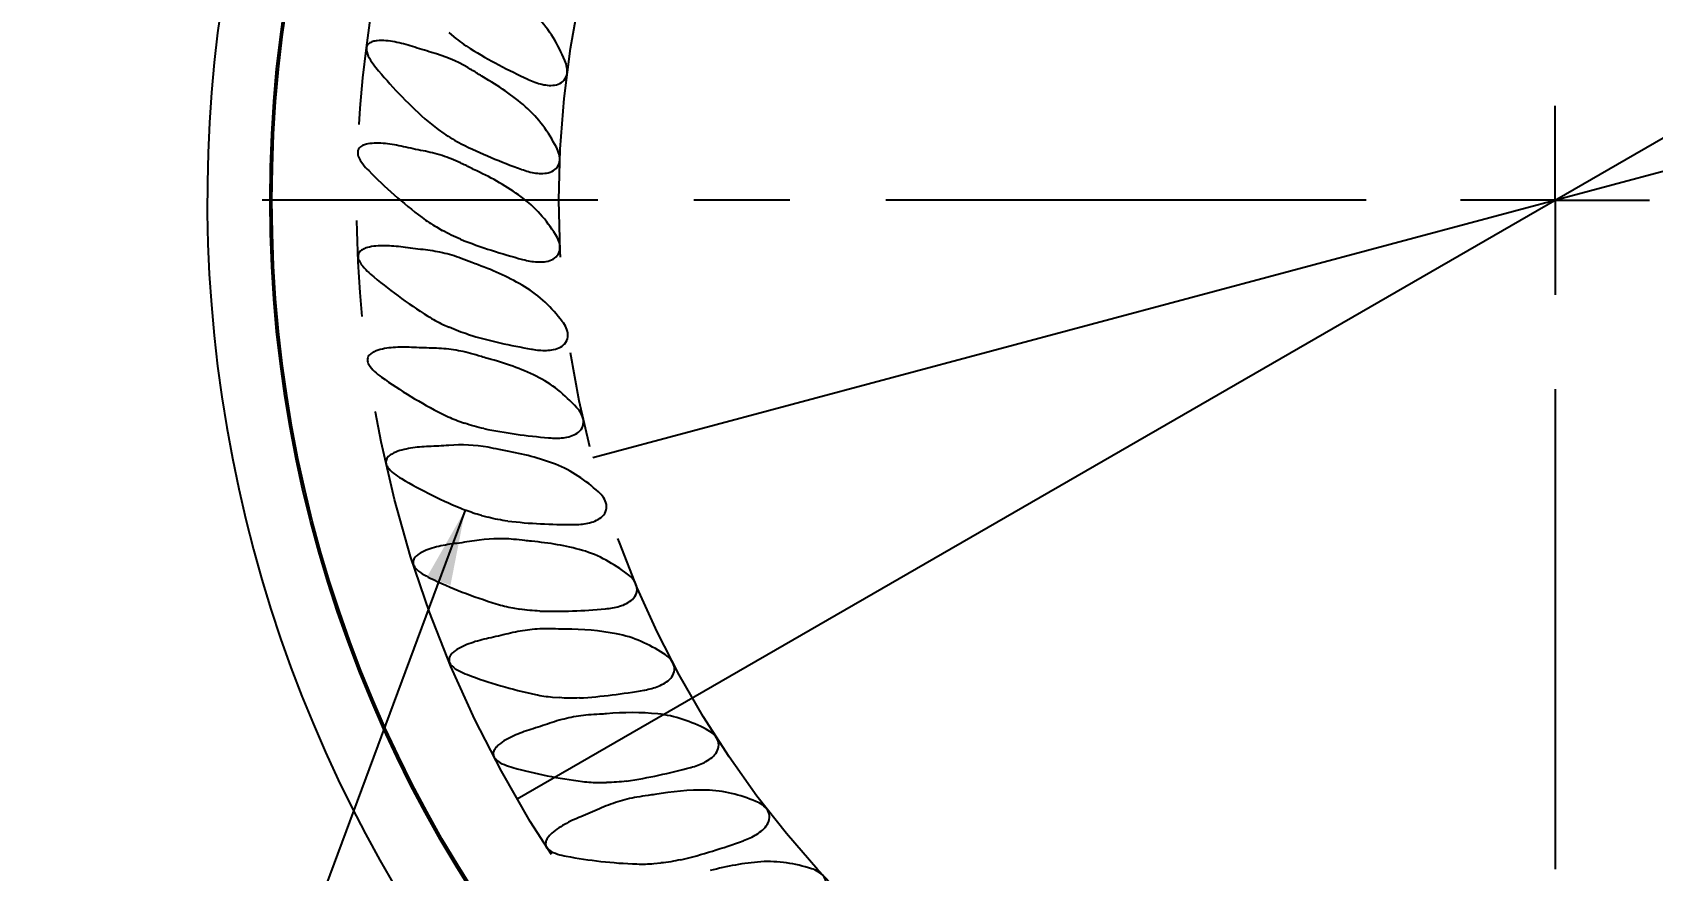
# Model space of a CAD drawing. Header units: millimetres. Extents: x 10 to 412, y 8 to 584.
# Drawn here: x 287.42 to 330.28, y 236.23 to 258.41 of the extents above; entities that cross this region are included whole.
import ezdxf

# ---------------------------------------------------------------- set-up
doc = ezdxf.new("R2010")
doc.units = ezdxf.units.MM
doc.linetypes.add('CENTERX2', pattern=[20.32, 12.7, -2.54, 2.54, -2.54])
for name, color, linetype in [('CENTERLINE', 4, 'CENTERX2'), ('DIMENSIONS', 2, 'Continuous'), ('TEXT', 2, 'Continuous')]:
    doc.layers.add(name, color=color, linetype=linetype)
doc.layers.add('OUTLINE', color=7, linetype='Continuous', lineweight=25)
doc.styles.add('SLDTEXTSTYLE0', font='TXT', dxfattribs={"width": 0.75})
doc.dimstyles.new('SLDDIMSTYLE1', dxfattribs={"dimtxt": 3.5, "dimasz": 2, "dimexe": 0, "dimexo": 0.0625, "dimgap": 0.875, "dimtad": 1, "dimrnd": 1e-09, "dimzin": 12, "dimdsep": 46, "dimtxsty": 'SLDTEXTSTYLE0', "dimsah": 1, "dimcen": 0, "dimadec": 0, "dimazin": 3, "dimtfac": 1, "dimtofl": 0, "dimtmove": 0, "dimatfit": 3, "dimfxl": 0, "dimfrac": 2, "dimtolj": 1, "dimtzin": 12, "dimarcsym": 0})
doc.dimstyles.new('SLDDIMSTYLE12', dxfattribs={"dimtxt": 0.18, "dimasz": 2, "dimexe": 0, "dimexo": 0.0625, "dimgap": 0, "dimtad": 0, "dimtih": 1, "dimtoh": 1, "dimdec": 0, "dimrnd": 1e-09, "dimzin": 0, "dimdsep": 46, "dimtxsty": 'Standard', "dimsah": 1, "dimcen": 0.09, "dimadec": 0, "dimazin": 0, "dimtfac": 2, "dimtdec": 0, "dimtofl": 0, "dimtmove": 0, "dimatfit": 3, "dimfxl": 0, "dimfrac": 2, "dimtolj": 1, "dimtzin": 0, "dimarcsym": 0})
doc.dimstyles.new('SLDDIMSTYLE13', dxfattribs={"dimtxt": 3.5, "dimasz": 2, "dimexe": 0, "dimexo": 0.0625, "dimgap": 0.875, "dimtad": 1, "dimrnd": 1e-09, "dimzin": 12, "dimdsep": 46, "dimtxsty": 'SLDTEXTSTYLE0', "dimblk1": 'NONE', "dimsah": 1, "dimcen": 0, "dimadec": 0, "dimazin": 3, "dimtfac": 1, "dimtmove": 0, "dimatfit": 3, "dimldrblk": 'NONE', "dimfxl": 0, "dimfrac": 2, "dimtolj": 1, "dimtzin": 12, "dimarcsym": 0})
doc.dimstyles.new('SLDDIMSTYLE14', dxfattribs={"dimtxt": 3.5, "dimasz": 2, "dimexe": 0, "dimexo": 0.0625, "dimgap": 0.875, "dimtad": 1, "dimdec": 4, "dimzin": 12, "dimdsep": 46, "dimtxsty": 'SLDTEXTSTYLE0', "dimsah": 1, "dimcen": 0.09, "dimadec": 0, "dimazin": 3, "dimtfac": 1, "dimtdec": 0, "dimtofl": 0, "dimtmove": 0, "dimatfit": 3, "dimfxl": 0, "dimfrac": 2, "dimtolj": 1, "dimtzin": 12, "dimarcsym": 0})

# ---------------------------------------------------------------- blocks, each defined once
blk = doc.blocks.new('_D_1')
at = {"layer": 'DIMENSIONS'}
blk.add_line((312.899, 327.714), (304.925, 381.509), dxfattribs=at)
blk.add_solid([(312.899, 327.714), (313.1, 329.766), (312.111, 329.619)], dxfattribs=at)
at = {"layer": 'DIMENSIONS', "char_height": 3.5, "attachment_point": 1, "rotation": 278.4315, "style": 'SLDTEXTSTYLE0'}
for s, insert in [('R', (309.62, 380.601)), ('100,95', (310.035, 377.798))]:
    blk.add_mtext(s, dxfattribs=dict(at, insert=insert))
blk = doc.blocks.new('_D_41')
at = {"layer": 'DIMENSIONS'}
for q in [(375.287, 281.441), (300.246, 238.116)]:
    blk.add_line((355.154, 269.817), q, dxfattribs=at)
blk.add_solid([(355.154, 269.817), (357.136, 270.384), (356.636, 271.25)], dxfattribs=at)
at = {"layer": 'DIMENSIONS', "char_height": 3.5, "attachment_point": 1, "rotation": 30, "style": 'SLDTEXTSTYLE0'}
for s, insert in [('63,4', (363.823, 280.026)), ('%%c', (359.254, 277.388))]:
    blk.add_mtext(s, dxfattribs=dict(at, insert=insert))
blk = doc.blocks.new('_None')
blk = doc.blocks.new('_D_42')
at = {"layer": 'DIMENSIONS'}
for q in [(381.537, 268.392), (302.246, 247.146)]:
    blk.add_line((353.154, 260.787), q, dxfattribs=at)
blk.add_solid([(353.154, 260.787), (355.216, 260.822), (354.957, 261.788)], dxfattribs=at)
at = {"layer": 'DIMENSIONS', "char_height": 3.5, "attachment_point": 1, "rotation": 15, "style": 'SLDTEXTSTYLE0'}
for s, insert in [('52,7', (370.097, 269.993)), ('%%c', (365.001, 268.627))]:
    blk.add_mtext(s, dxfattribs=dict(at, insert=insert))
blk = doc.blocks.new('_D_43')
at = {"layer": 'DIMENSIONS'}
for p, q in [((362.901, 253.967), (376.119, 253.967)), ((365.622, 248.868), (373.524, 244.297))]:
    blk.add_line(p, q, dxfattribs=at)
for start, end in [(0, 13.1589), (329.9501, 0), (316.7912, 329.9501)]:
    blk.add_arc((356.808, 253.967), 17.311, start, end, dxfattribs=at)
for points in [[(374.119, 253.967), (374.503, 255.992), (373.505, 255.935)], [(371.792, 245.298), (370.275, 243.902), (371.111, 243.352)]]:
    blk.add_solid(points, dxfattribs=at)
at = {"layer": 'DIMENSIONS', "insert": (368.258, 247.249), "char_height": 3.5, "attachment_point": 1, "rotation": 74.975, "style": 'SLDTEXTSTYLE0'}
blk.add_mtext('30°', dxfattribs=at)
blk = doc.blocks.new('SW_CENTERMARKSYMBOL_0')
at = {"layer": 'CENTERLINE', "color": 0}
for p, q in [((0, 0), (0, 2.5)), ((-5, 0), (-34.201, 0)), ((0, 0), (-2.5, 0)), ((0, 0), (0, -2.5)), ((0, 0), (2.5, 0)), ((0, -5), (0, -34.201))]:
    blk.add_line(p, q, dxfattribs=at)

msp = doc.modelspace()

# ---------------------------------------------------------------- linework, layer by layer
at = {"layer": 'CENTERLINE'}
for radius in [31.70081, 26.35209]:
    msp.add_circle((327.70013, 253.96659), radius, dxfattribs=at)
at = {"layer": 'OUTLINE'}
for p, q in [((298.43253, 258.40947), (298.57163, 258.29275)), ((298.15668, 255.84172), (298.30542, 255.73757)), ((298.10568, 253.25971), (298.26293, 253.16892)), ((298.2799, 250.68307), (298.44447, 250.60633)), ((298.67803, 248.13142), (298.84866, 248.06932)), ((299.29704, 245.62418), (299.47243, 245.57719)), ((300.13221, 243.18044), (300.31103, 243.14891)), ((301.17719, 240.81878), (301.35808, 240.80295)), ((302.42403, 238.55718), (302.6056, 238.55718)), ((303.86323, 236.41286), (304.04412, 236.42869))]:
    msp.add_line(p, q, dxfattribs=at)
for radius in [33.99382, 33.94382]:
    msp.add_circle((327.70013, 253.96659), radius, dxfattribs=at)
msp.add_arc((327.70013, 253.96659), 35.65, 306.658466, 274.273816, dxfattribs=at)
for points, knots in [([(301.50274, 257.66609), (301.41534, 257.875), (301.3133, 258.08066), (301.07526, 258.46566), (300.93954, 258.64503), (300.7824, 258.8076)], [0, 0, 0, 0, 0.5, 0.5, 1, 1, 1, 1]), ([(297.47303, 258.03442), (297.31815, 258.08421), (297.16118, 258.12655), (296.92766, 258.1706), (296.85005, 258.18208), (296.69485, 258.19521), (296.61649, 258.1972), (296.50182, 258.18504), (296.46397, 258.17848), (296.3899, 258.1558), (296.35374, 258.13969), (296.29293, 258.09019), (296.26878, 258.05406), (296.25049, 257.97335), (296.25447, 257.93069), (296.28324, 257.81138), (296.32214, 257.74012), (296.40654, 257.60628), (296.45392, 257.54346), (296.50393, 257.48239)], [0, 0, 0, 0, 0.25, 0.25, 0.375, 0.375, 0.5, 0.5, 0.5625, 0.5625, 0.625, 0.625, 0.6875, 0.6875, 0.75, 0.75, 0.875, 0.875, 1, 1, 1, 1]), ([(300.53798, 257.16305), (300.65451, 257.109), (300.77383, 257.0638), (301.02278, 257.00667), (301.15561, 256.99356), (301.34229, 257.03924), (301.40325, 257.06654), (301.50248, 257.15428), (301.53743, 257.21362), (301.57048, 257.34294), (301.56972, 257.41105), (301.54826, 257.54274), (301.52815, 257.60534), (301.50274, 257.66609)], [0, 0, 0, 0, 0.25, 0.25, 0.5, 0.5, 0.625, 0.625, 0.75, 0.75, 0.875, 0.875, 1, 1, 1, 1]), ([(296.50393, 257.48239), (296.69667, 257.24701), (296.90106, 257.01515), (297.33606, 256.5596), (297.56644, 256.33647), (297.80265, 256.12365)], [0, 0, 0, 0, 0.5, 0.5, 1, 1, 1, 1]), ([(301.28, 255.36876), (301.17569, 255.56743), (301.059, 255.75937), (300.78854, 256.12324), (300.63448, 256.29414), (300.46291, 256.44315)], [0, 0, 0, 0, 0.5, 0.5, 1, 1, 1, 1]), ([(297.23352, 255.38447), (297.07481, 255.42059), (296.9146, 255.44912), (296.67786, 255.47264), (296.59947, 255.4773), (296.44356, 255.4768), (296.36534, 255.47193), (296.25184, 255.44963), (296.21433, 255.43958), (296.14311, 255.41054), (296.10856, 255.39135), (296.05218, 255.33605), (296.03176, 255.29804), (296.02103, 255.21592), (296.02892, 255.17381), (296.06799, 255.05829), (296.11292, 254.99063), (296.20833, 254.86513), (296.26098, 254.80666), (296.31621, 254.75008)], [0, 0, 0, 0, 0.25, 0.25, 0.375, 0.375, 0.5, 0.5, 0.5625, 0.5625, 0.625, 0.625, 0.6875, 0.6875, 0.75, 0.75, 0.875, 0.875, 1, 1, 1, 1]), ([(298.74186, 254.95687), (298.58515, 255.03112), (298.42131, 255.09498), (298.09069, 255.20004), (297.92305, 255.24181), (297.75349, 255.27465)], [0, 0, 0, 0, 0.5, 0.5, 1, 1, 1, 1]), ([(300.36275, 254.78355), (300.48355, 254.73986), (300.60635, 254.70523), (300.85933, 254.67002), (300.9928, 254.66854), (301.17479, 254.73031), (301.23314, 254.76281), (301.32435, 254.85888), (301.35399, 254.92103), (301.37564, 255.05274), (301.36895, 255.12053), (301.3361, 255.24985), (301.31061, 255.31045), (301.28, 255.36876)], [0, 0, 0, 0, 0.25, 0.25, 0.5, 0.5, 0.625, 0.625, 0.75, 0.75, 0.875, 0.875, 1, 1, 1, 1]), ([(296.31621, 254.75008), (296.5288, 254.53233), (296.75255, 254.31926), (297.22503, 253.90382), (297.47427, 253.70135), (297.72842, 253.5097)], [0, 0, 0, 0, 0.5, 0.5, 1, 1, 1, 1]), ([(301.25833, 253.06075), (301.13693, 253.24984), (301.00381, 253.43103), (300.70259, 253.76993), (300.53444, 253.92648), (300.35071, 254.05984)], [0, 0, 0, 0, 0.5, 0.5, 1, 1, 1, 1]), ([(300.39558, 252.39784), (300.51972, 252.36484), (300.64507, 252.34104), (300.90016, 252.32801), (301.03325, 252.33817), (301.20916, 252.41557), (301.26445, 252.45303), (301.34695, 252.55668), (301.37106, 252.62118), (301.38115, 252.75428), (301.36858, 252.82122), (301.32458, 252.94719), (301.2939, 253.00534), (301.25833, 253.06075)], [0, 0, 0, 0, 0.25, 0.25, 0.5, 0.5, 0.625, 0.625, 0.75, 0.75, 0.875, 0.875, 1, 1, 1, 1]), ([(297.22588, 252.72374), (297.06484, 252.74586), (296.90286, 252.76031), (296.6653, 252.76315), (296.58694, 252.76098), (296.43206, 252.74702), (296.35476, 252.73547), (296.24343, 252.70349), (296.20692, 252.69028), (296.13838, 252.65532), (296.10562, 252.63337), (296.05391, 252.57366), (296.03657, 252.53418), (296.03247, 252.45151), (296.04374, 252.41028), (296.09285, 252.29749), (296.14347, 252.23419), (296.24995, 252.11688), (296.30753, 252.06325), (296.36735, 252.01181)], [0, 0, 0, 0, 0.25, 0.25, 0.375, 0.375, 0.5, 0.5, 0.5625, 0.5625, 0.625, 0.625, 0.6875, 0.6875, 0.75, 0.75, 0.875, 0.875, 1, 1, 1, 1]), ([(298.76575, 252.42922), (298.60267, 252.48971), (298.43398, 252.53896), (298.09591, 252.6147), (297.92532, 252.64171), (297.75344, 252.65965)], [0, 0, 0, 0, 0.5, 0.5, 1, 1, 1, 1]), ([(296.36735, 252.01181), (296.59823, 251.81332), (296.83964, 251.62062), (297.34595, 251.24836), (297.61204, 251.06823), (297.88229, 250.89923)], [0, 0, 0, 0, 0.5, 0.5, 1, 1, 1, 1]), ([(301.43789, 250.75964), (301.29943, 250.93879), (301.1483, 251.11037), (300.81808, 251.42134), (300.64038, 251.55954), (300.44665, 251.67583)], [0, 0, 0, 0, 0.5, 0.5, 1, 1, 1, 1]), ([(300.6362, 250.02406), (300.76276, 250.002), (300.8897, 249.98922), (301.14496, 249.99848), (301.27665, 250.02019), (301.44515, 250.11263), (301.49697, 250.15477), (301.57011, 250.26521), (301.58851, 250.33157), (301.58696, 250.46504), (301.56861, 250.53064), (301.51379, 250.65229), (301.47817, 250.70754), (301.43789, 250.75964)], [0, 0, 0, 0, 0.25, 0.25, 0.5, 0.5, 0.625, 0.625, 0.75, 0.75, 0.875, 0.875, 1, 1, 1, 1]), ([(297.45017, 250.07246), (297.28808, 250.08045), (297.12563, 250.08073), (296.88911, 250.06295), (296.81141, 250.054), (296.65871, 250.02676), (296.58313, 250.00873), (296.47473, 249.96733), (296.43949, 249.95108), (296.37405, 249.91049), (296.34363, 249.88637), (296.29641, 249.82232), (296.28216, 249.78181), (296.28466, 249.69843), (296.29933, 249.65836), (296.35793, 249.5498), (296.41332, 249.49165), (296.53057, 249.38303), (296.59283, 249.33448), (296.65695, 249.28842)], [0, 0, 0, 0, 0.25, 0.25, 0.375, 0.375, 0.5, 0.5, 0.5625, 0.5625, 0.625, 0.625, 0.6875, 0.6875, 0.75, 0.75, 0.875, 0.875, 1, 1, 1, 1]), ([(299.00985, 249.91328), (298.84198, 249.95936), (298.66969, 249.99371), (298.32585, 250.03972), (298.15368, 250.05171), (297.98131, 250.0546)], [0, 0, 0, 0, 0.5, 0.5, 1, 1, 1, 1]), ([(296.65695, 249.28842), (296.90446, 249.11065), (297.16176, 248.93975), (297.69799, 248.61339), (297.97872, 248.45712), (298.2631, 248.31211)], [0, 0, 0, 0, 0.5, 0.5, 1, 1, 1, 1]), ([(301.08281, 247.68028), (301.2108, 247.66934), (301.33838, 247.66767), (301.59185, 247.69914), (301.72115, 247.73225), (301.88095, 247.83903), (301.9289, 247.88552), (301.99214, 248.00192), (302.00469, 248.06963), (301.99151, 248.20245), (301.96751, 248.2662), (301.9023, 248.38261), (301.86199, 248.43455), (301.81733, 248.48294)], [0, 0, 0, 0, 0.25, 0.25, 0.5, 0.5, 0.625, 0.625, 0.75, 0.75, 0.875, 0.875, 1, 1, 1, 1]), ([(299.3621, 247.9236), (299.64638, 247.86441), (299.93166, 247.81663), (300.50287, 247.73745), (300.7901, 247.70597), (301.07293, 247.68114)], [0, 0, 0, 0, 0.5, 0.5, 1, 1, 1, 1]), ([(297.90467, 247.45082), (297.74254, 247.44465), (297.58064, 247.43077), (297.34665, 247.39246), (297.27007, 247.37678), (297.12051, 247.33641), (297.04723, 247.31207), (296.94244, 247.26126), (296.90875, 247.24204), (296.8468, 247.19572), (296.81844, 247.16884), (296.77708, 247.10098), (296.76644, 247.05931), (296.77624, 246.97656), (296.79434, 246.93792), (296.86228, 246.83481), (296.92255, 246.78172), (297.0487, 246.68384), (297.11493, 246.64092), (297.18281, 246.60063)], [0, 0, 0, 0, 0.25, 0.25, 0.375, 0.375, 0.5, 0.5, 0.5625, 0.5625, 0.625, 0.625, 0.6875, 0.6875, 0.75, 0.75, 0.875, 0.875, 1, 1, 1, 1]), ([(302.39376, 246.24798), (302.22663, 246.40005), (302.05042, 246.54102), (301.67126, 246.79039), (301.46971, 246.89714), (301.25848, 246.97811)], [0, 0, 0, 0, 0.5, 0.5, 1, 1, 1, 1]), ([(297.18281, 246.60063), (297.44524, 246.44489), (297.71654, 246.29705), (298.2786, 246.01896), (298.57152, 245.88789), (298.86793, 245.76802)], [0, 0, 0, 0, 0.5, 0.5, 1, 1, 1, 1]), ([(301.73198, 245.38435), (301.86044, 245.38461), (301.98768, 245.39406), (302.23745, 245.4475), (302.36337, 245.49176), (302.51326, 245.61205), (302.55697, 245.66255), (302.60982, 245.78401), (302.61642, 245.85256), (302.59172, 245.98373), (302.56225, 246.04514), (302.48714, 246.15543), (302.44247, 246.20366), (302.39376, 246.24798)], [0, 0, 0, 0, 0.25, 0.25, 0.5, 0.5, 0.625, 0.625, 0.75, 0.75, 0.875, 0.875, 1, 1, 1, 1]), ([(299.99662, 245.47677), (300.28508, 245.44257), (300.57347, 245.41985), (301.14933, 245.39075), (301.43811, 245.38443), (301.72207, 245.38434)], [0, 0, 0, 0, 0.5, 0.5, 1, 1, 1, 1]), ([(298.58594, 244.87877), (298.42508, 244.85851), (298.26503, 244.83058), (298.03545, 244.77208), (297.96062, 244.74982), (297.81536, 244.6967), (297.74479, 244.66627), (297.64477, 244.60665), (297.6128, 244.5846), (297.55474, 244.5329), (297.52875, 244.50365), (297.49326, 244.43246), (297.48615, 244.39007), (297.50295, 244.30835), (297.52432, 244.27138), (297.60091, 244.17449), (297.66562, 244.12679), (297.79996, 244.04016), (297.86974, 244.00314), (297.94093, 243.9689)], [0, 0, 0, 0, 0.25, 0.25, 0.375, 0.375, 0.5, 0.5, 0.5625, 0.5625, 0.625, 0.625, 0.6875, 0.6875, 0.75, 0.75, 0.875, 0.875, 1, 1, 1, 1]), ([(303.16278, 244.07175), (302.98276, 244.20889), (302.79508, 244.33376), (302.39758, 244.54822), (302.18621, 244.63775), (301.96819, 244.70016)], [0, 0, 0, 0, 0.5, 0.5, 1, 1, 1, 1]), ([(297.94093, 243.9689), (298.21657, 243.83631), (298.49998, 243.71262), (299.08365, 243.48481), (299.38587, 243.38009), (299.6922, 243.28633)], [0, 0, 0, 0, 0.5, 0.5, 1, 1, 1, 1]), ([(302.57879, 243.15373), (302.70674, 243.16519), (302.83267, 243.18569), (303.07683, 243.2607), (303.19842, 243.31576), (303.33725, 243.44866), (303.37639, 243.50278), (303.41846, 243.62839), (303.41906, 243.69725), (303.38302, 243.82577), (303.34831, 243.88438), (303.26388, 243.98769), (303.21516, 244.03185), (303.16278, 244.07175)], [0, 0, 0, 0, 0.25, 0.25, 0.5, 0.5, 0.625, 0.625, 0.75, 0.75, 0.875, 0.875, 1, 1, 1, 1]), ([(300.84197, 243.09455), (301.13243, 243.08562), (301.42173, 243.08813), (301.99786, 243.10933), (302.28599, 243.1282), (302.56892, 243.15286)], [0, 0, 0, 0, 0.5, 0.5, 1, 1, 1, 1]), ([(301.03652, 242.6258), (300.86216, 242.62686), (300.68714, 242.61543), (300.34378, 242.57101), (300.17423, 242.53805), (300.00645, 242.4961)], [0, 0, 0, 0, 0.5, 0.5, 1, 1, 1, 1]), ([(299.48879, 242.37588), (299.33013, 242.34164), (299.17302, 242.29986), (298.94871, 242.22126), (298.87577, 242.19241), (298.73486, 242.12625), (298.66604, 242.08884), (298.57269, 242.02098), (298.54317, 241.99637), (298.49033, 241.93976), (298.46703, 241.90774), (298.43901, 241.83466), (298.43599, 241.79134), (298.46032, 241.71214), (298.48497, 241.67723), (298.56971, 241.58791), (298.63894, 241.54573), (298.77921, 241.47186), (298.85169, 241.44114), (298.92553, 241.41326)], [0, 0, 0, 0, 0.25, 0.25, 0.375, 0.375, 0.5, 0.5, 0.5625, 0.5625, 0.625, 0.625, 0.6875, 0.6875, 0.75, 0.75, 0.875, 0.875, 1, 1, 1, 1]), ([(304.11854, 241.97083), (303.92653, 242.09221), (303.72822, 242.2004), (303.31356, 242.37921), (303.09584, 242.44967), (302.87373, 242.49274)], [0, 0, 0, 0, 0.5, 0.5, 1, 1, 1, 1]), ([(303.61679, 241.00541), (303.74325, 241.02797), (303.86691, 241.05938), (304.10361, 241.15538), (304.21993, 241.22083), (304.34665, 241.36532), (304.38093, 241.42264), (304.41189, 241.55144), (304.40649, 241.62009), (304.35938, 241.74498), (304.3197, 241.80034), (304.22658, 241.89591), (304.17421, 241.93565), (304.11854, 241.97083)], [0, 0, 0, 0, 0.25, 0.25, 0.5, 0.5, 0.625, 0.625, 0.75, 0.75, 0.875, 0.875, 1, 1, 1, 1]), ([(301.89174, 240.79508), (302.18197, 240.81151), (302.46999, 240.83922), (303.04202, 240.91056), (303.32729, 240.95444), (303.60703, 241.00368)], [0, 0, 0, 0, 0.5, 0.5, 1, 1, 1, 1]), ([(302.1264, 240.34506), (301.95297, 240.33096), (301.77931, 240.3043), (301.44095, 240.23008), (301.27493, 240.18247), (301.11155, 240.12608)], [0, 0, 0, 0, 0.5, 0.5, 1, 1, 1, 1]), ([(300.60633, 239.96121), (300.45014, 239.91292), (300.2992, 239.85823), (300.08324, 239.7608), (300.013, 239.72573), (299.87751, 239.64714), (299.81206, 239.60383), (299.72453, 239.5277), (299.69707, 239.50034), (299.6497, 239.4397), (299.62923, 239.40599), (299.60749, 239.32939), (299.60846, 239.28692), (299.64006, 239.20959), (299.66773, 239.17724), (299.75913, 239.09649), (299.83177, 239.06032), (299.97731, 238.99913), (300.05269, 238.97462), (300.12912, 238.95316)], [0, 0, 0, 0, 0.25, 0.25, 0.375, 0.375, 0.5, 0.5, 0.5625, 0.5625, 0.625, 0.625, 0.6875, 0.6875, 0.75, 0.75, 0.875, 0.875, 1, 1, 1, 1]), ([(304.83807, 238.95573), (304.96203, 238.98921), (305.08243, 239.03125), (305.30976, 239.14743), (305.41991, 239.22271), (305.5336, 239.37755), (305.56279, 239.43758), (305.58258, 239.56846), (305.57133, 239.63639), (305.51373, 239.75671), (305.46948, 239.80842), (305.36846, 239.89562), (305.31264, 239.93083), (305.25378, 239.96121)], [0, 0, 0, 0, 0.25, 0.25, 0.5, 0.5, 0.625, 0.625, 0.75, 0.75, 0.875, 0.875, 1, 1, 1, 1]), ([(303.13792, 238.59586), (303.42572, 238.63753), (303.71026, 238.69025), (304.27384, 238.81117), (304.55407, 238.87971), (304.8285, 238.95316)], [0, 0, 0, 0, 0.5, 0.5, 1, 1, 1, 1]), ([(306.55984, 238.05817), (306.35034, 238.14409), (306.13672, 238.21612), (305.69757, 238.32032), (305.4702, 238.35213), (305.24331, 238.35599)], [0, 0, 0, 0, 0.5, 0.5, 1, 1, 1, 1]), ([(303.41091, 238.168), (303.23935, 238.13883), (303.06868, 238.09714), (302.73809, 237.99371), (302.57686, 237.93181), (302.41901, 237.8614)], [0, 0, 0, 0, 0.5, 0.5, 1, 1, 1, 1]), ([(306.23335, 237.02029), (306.35398, 237.06447), (306.47031, 237.11687), (306.68673, 237.25251), (306.78993, 237.33717), (306.88963, 237.50147), (306.91344, 237.56388), (306.92156, 237.69609), (306.90432, 237.76276), (306.83624, 237.87757), (306.78755, 237.9252), (306.67925, 238.00315), (306.62077, 238.03319), (306.55984, 238.05817)], [0, 0, 0, 0, 0.25, 0.25, 0.5, 0.5, 0.625, 0.625, 0.75, 0.75, 0.875, 0.875, 1, 1, 1, 1]), ([(301.93008, 237.65312), (301.78099, 237.59234), (301.63615, 237.52532), (301.42824, 237.40896), (301.36024, 237.36728), (301.23221, 237.27735), (301.1716, 237.22928), (301.09074, 237.14592), (301.06572, 237.11638), (301.02354, 237.05208), (301.0058, 237.01669), (300.99012, 236.93854), (300.9944, 236.89603), (301.03169, 236.82183), (301.06226, 236.79132), (301.16059, 236.71818), (301.23656, 236.6883), (301.38735, 236.63986), (301.46441, 236.62206), (301.54254, 236.60731)], [0, 0, 0, 0, 0.25, 0.25, 0.375, 0.375, 0.5, 0.5, 0.5625, 0.5625, 0.625, 0.625, 0.6875, 0.6875, 0.75, 0.75, 0.875, 0.875, 1, 1, 1, 1]), ([(304.57103, 236.51361), (304.85391, 236.58016), (305.13271, 236.65745), (305.68372, 236.82705), (305.95714, 236.91984), (306.22404, 237.01689)], [0, 0, 0, 0, 0.5, 0.5, 1, 1, 1, 1]), ([(301.54254, 236.60731), (301.84162, 236.55087), (302.14698, 236.5047), (302.77157, 236.43546), (303.09191, 236.4125), (303.41081, 236.40126)], [0, 0, 0, 0, 0.5, 0.5, 1, 1, 1, 1]), ([(308.0268, 236.27621), (307.8122, 236.34305), (307.59373, 236.39628), (307.14513, 236.46226), (306.91576, 236.47409), (306.68932, 236.45815)], [0, 0, 0, 0, 0.5, 0.5, 1, 1, 1, 1]), ([(307.79201, 235.21382), (307.90832, 235.26835), (308.01964, 235.33069), (308.22342, 235.48468), (308.31885, 235.578), (308.40385, 235.75037), (308.42213, 235.81461), (308.4187, 235.94703), (308.39571, 236.01195), (308.31789, 236.12039), (308.26522, 236.16359), (308.15055, 236.2318), (308.08967, 236.25663), (308.0268, 236.27621)], [0, 0, 0, 0, 0.25, 0.25, 0.5, 0.5, 0.625, 0.625, 0.75, 0.75, 0.875, 0.875, 1, 1, 1, 1])]:
    msp.add_open_spline(points, degree=3, knots=knots, dxfattribs=at)
for points in [[(297.98145, 257.87969), (297.80959, 257.92884), (297.64022, 257.98067), (297.47303, 258.03442)], [(298.57163, 258.29275), (298.70745, 258.17879), (298.85317, 258.07375), (299.00427, 257.98021)], [(298.93837, 257.47698), (298.63937, 257.65205), (298.31841, 257.78333), (297.98145, 257.87969)], [(299.00427, 257.98021), (299.50133, 257.67249), (300.01344, 257.40784), (300.529, 257.16724)], [(299.19347, 257.32241), (299.10927, 257.37525), (299.0242, 257.42672), (298.93837, 257.47698)], [(299.34914, 257.22815), (299.29676, 257.25872), (299.24488, 257.29015), (299.19347, 257.32241)], [(300.46291, 256.44315), (300.12112, 256.73998), (299.74684, 256.99603), (299.34914, 257.22815)], [(300.529, 257.16724), (300.53199, 257.16584), (300.53498, 257.16444), (300.53798, 257.16305)], [(297.80265, 256.12365), (297.91457, 256.02281), (298.03246, 255.9287), (298.15668, 255.84172)], [(298.30542, 255.73757), (298.45027, 255.63615), (298.60496, 255.54395), (298.76365, 255.46393)], [(298.76365, 255.46393), (299.28741, 255.19981), (299.82066, 254.98104), (300.35344, 254.78693)], [(297.75349, 255.27465), (297.57802, 255.30863), (297.40478, 255.3455), (297.23352, 255.38447)], [(299.00947, 254.82512), (298.92101, 254.8704), (298.83179, 254.91427), (298.74186, 254.95687)], [(299.17276, 254.74479), (299.11792, 254.77068), (299.0635, 254.79747), (299.00947, 254.82512)], [(300.35071, 254.05984), (299.98453, 254.32563), (299.58937, 254.54812), (299.17276, 254.74479)], [(300.35344, 254.78693), (300.35654, 254.7858), (300.35965, 254.78468), (300.36275, 254.78355)], [(297.72842, 253.5097), (297.84999, 253.41803), (297.97575, 253.33472), (298.10568, 253.25971)], [(298.74326, 252.93625), (298.57837, 253.00208), (298.41618, 253.08044), (298.26293, 253.16892)], [(298.74326, 252.93625), (299.28808, 252.71877), (299.83836, 252.54731), (300.386, 252.40039)], [(297.75344, 252.65965), (297.5757, 252.6782), (297.3999, 252.69984), (297.22588, 252.72374)], [(299.04382, 252.3213), (298.95175, 252.3587), (298.85904, 252.39462), (298.76575, 252.42922)], [(299.21349, 252.2555), (299.15661, 252.27651), (299.10006, 252.29846), (299.04382, 252.3213)], [(300.44665, 251.67583), (300.05888, 251.90858), (299.64585, 252.09582), (299.21349, 252.2555)], [(300.386, 252.40039), (300.38919, 252.39954), (300.39238, 252.39868), (300.39558, 252.39784)], [(297.88229, 250.89923), (298.01074, 250.81892), (298.14324, 250.7468), (298.2799, 250.68307)], [(298.94325, 250.41641), (298.77289, 250.46772), (298.60468, 250.53162), (298.44447, 250.60633)], [(298.94325, 250.41641), (299.50369, 250.24762), (300.06684, 250.12462), (300.62644, 250.02577)], [(297.98131, 250.0546), (297.80265, 250.05759), (297.62563, 250.06382), (297.45017, 250.07246)], [(299.29626, 249.83), (299.20123, 249.85925), (299.10574, 249.88695), (299.00985, 249.91328)], [(300.62644, 250.02577), (300.6297, 250.02519), (300.63295, 250.02462), (300.6362, 250.02406)], [(299.47102, 249.77924), (299.41253, 249.79521), (299.35428, 249.81214), (299.29626, 249.83)], [(300.75001, 249.30925), (300.3436, 249.50724), (299.91583, 249.6578), (299.47102, 249.77924)], [(301.81733, 248.48294), (301.5107, 248.81522), (301.15631, 249.11131), (300.75001, 249.30925)], [(298.2631, 248.31211), (298.39747, 248.24359), (298.53571, 248.18322), (298.67803, 248.13142)], [(299.3621, 247.9236), (299.18779, 247.95989), (299.01474, 248.00887), (298.84866, 248.06932)], [(298.43535, 247.47932), (298.25713, 247.46673), (298.08025, 247.4575), (297.90467, 247.45082)], [(299.47229, 247.42818), (299.12729, 247.49118), (298.78124, 247.50375), (298.43535, 247.47932)], [(299.76488, 247.37018), (299.66755, 247.39106), (299.57001, 247.41033), (299.47229, 247.42818)], [(299.94339, 247.33484), (299.88373, 247.34565), (299.82423, 247.35745), (299.76488, 247.37018)], [(301.25848, 246.97811), (300.83652, 247.13986), (300.39728, 247.2526), (299.94339, 247.33484)], [(301.07293, 247.68114), (301.07622, 247.68085), (301.07951, 247.68056), (301.08281, 247.68028)], [(299.29704, 245.62418), (299.15184, 245.66309), (299.00726, 245.71168), (298.86793, 245.76802)], [(299.99662, 245.47677), (299.82073, 245.49762), (299.64382, 245.53126), (299.47243, 245.57719)], [(301.72207, 245.38434), (301.72537, 245.38434), (301.72868, 245.38434), (301.73198, 245.38435)], [(299.11211, 244.95341), (298.93569, 244.92534), (298.76028, 244.90073), (298.58594, 244.87877)], [(300.14957, 244.99284), (299.8008, 245.0255), (299.45434, 245.00786), (299.11211, 244.95341)], [(300.4461, 244.96056), (300.34717, 244.9729), (300.24832, 244.98359), (300.14957, 244.99284)], [(300.62701, 244.94092), (300.56666, 244.94649), (300.50633, 244.95305), (300.4461, 244.96056)], [(301.96819, 244.70016), (301.53391, 244.82447), (301.08651, 244.89854), (300.62701, 244.94092)], [(299.6922, 243.28633), (299.83644, 243.24218), (299.98307, 243.20673), (300.13221, 243.18044)], [(300.84197, 243.09455), (300.66508, 243.09999), (300.48614, 243.11803), (300.31103, 243.14891)], [(302.56892, 243.15286), (302.57221, 243.15315), (302.5755, 243.15344), (302.57879, 243.15373)], [(301.33473, 242.61949), (301.23503, 242.62315), (301.13563, 242.62519), (301.03652, 242.6258)], [(301.51667, 242.61569), (301.45606, 242.61597), (301.39539, 242.61725), (301.33473, 242.61949)], [(302.87373, 242.49274), (302.43044, 242.57869), (301.9783, 242.61351), (301.51667, 242.61569)], [(300.00645, 242.4961), (299.83317, 242.45276), (299.66057, 242.41296), (299.48879, 242.37588)], [(298.92553, 241.41326), (299.50017, 241.19626), (300.10148, 241.01964), (300.72963, 240.88592)], [(300.72963, 240.88592), (300.8785, 240.85422), (301.02786, 240.83184), (301.17719, 240.81878)], [(303.60703, 241.00368), (303.61028, 241.00425), (303.61353, 241.00483), (303.61679, 241.00541)], [(301.89174, 240.79508), (301.7127, 240.78495), (301.5348, 240.78749), (301.35808, 240.80295)], [(301.11155, 240.12608), (300.94388, 240.06822), (300.77484, 240.0133), (300.60633, 239.96121)], [(302.42403, 240.36477), (302.32438, 240.35973), (302.22518, 240.3531), (302.1264, 240.34506)], [(302.60561, 240.37684), (302.5452, 240.37185), (302.48465, 240.36783), (302.42403, 240.36477)], [(303.96821, 240.37264), (303.51929, 240.41961), (303.06584, 240.41492), (302.60561, 240.37684)], [(305.25378, 239.96121), (304.84529, 240.17204), (304.42126, 240.32523), (303.96821, 240.37264)], [(300.12912, 238.95316), (300.72663, 238.78534), (301.34057, 238.66283), (301.97231, 238.58506)], [(304.8285, 238.95316), (304.83169, 238.95401), (304.83488, 238.95487), (304.83807, 238.95573)], [(301.97231, 238.58506), (302.12347, 238.56645), (302.27404, 238.55718), (302.42403, 238.55718)], [(303.13792, 238.59586), (302.96271, 238.57049), (302.78292, 238.55718), (302.60561, 238.55718)], [(305.24331, 238.35599), (304.79191, 238.36366), (304.34059, 238.31945), (303.88552, 238.24142)], [(302.41901, 237.8614), (302.25627, 237.78881), (302.0928, 237.71946), (301.93008, 237.65312)], [(303.70569, 238.21357), (303.60687, 238.19987), (303.50862, 238.18462), (303.41091, 238.168)], [(303.88552, 238.24142), (303.82578, 238.23118), (303.76581, 238.22191), (303.70569, 238.21357)], [(306.22404, 237.01689), (306.22715, 237.01802), (306.23025, 237.01915), (306.23335, 237.02029)], [(303.41081, 236.40126), (303.56302, 236.3959), (303.71387, 236.3998), (303.86323, 236.41286)], [(304.57103, 236.51361), (304.39869, 236.47306), (304.22073, 236.44414), (304.04412, 236.42869)], [(306.68932, 236.45815), (306.23887, 236.42645), (305.79312, 236.34305), (305.34668, 236.22568)]]:
    msp.add_open_spline(points, degree=3, dxfattribs=at)

# ---------------------------------------------------------------- block references
at = {"layer": 'CENTERLINE'}
msp.add_blockref('SW_CENTERMARKSYMBOL_0', (327.70013, 253.96659), dxfattribs=at)

# ---------------------------------------------------------------- dimensions: what is measured, and where the dimension line sits
at = {"layer": 'DIMENSIONS'}
dim = msp.add_radius_dim(center=(327.70013, 227.85991), mpoint=(312.89877, 327.71413), dimstyle='SLDDIMSTYLE1', dxfattribs=at)
dim.commit()
dim.dimension.update_dxf_attribs({"geometry": '_D_1', "text_midpoint": (306.40375, 371.5314), "dimtype": 164})
for p1, p2, picture, middle in [((300.24643, 238.11619), (355.15384, 269.817), '_D_41', (367.78195, 277.10784)), ((302.24597, 247.14617), (353.1543, 260.78702), '_D_42', (373.16443, 266.14872))]:
    dim = msp.add_diameter_dim_2p(p1=p1, p2=p2, dimstyle='SLDDIMSTYLE13', dxfattribs=at)
    dim.commit()
    dim.dimension.update_dxf_attribs({"geometry": picture, "text_midpoint": middle, "dimtype": 163})
dim = msp.add_angular_dim_2l(base=(373.52741, 249.47892), line1=((352.71139, 256.33671), (364.75611, 249.36869)), line2=((361.90094, 253.96659), (293.49932, 253.96659)), dimstyle='SLDDIMSTYLE14', dxfattribs=at)
dim.commit()
dim.dimension.update_dxf_attribs({"geometry": '_D_43', "text_midpoint": (373.52741, 249.47892), "dimtype": 162})

# ---------------------------------------------------------------- leaders
at = {"layer": 'TEXT'}
msp.add_leader([(298.86793, 245.76802), (287.42062, 214.92666)], dimstyle='SLDDIMSTYLE12', dxfattribs=at)

doc.saveas('drawing.dxf')
